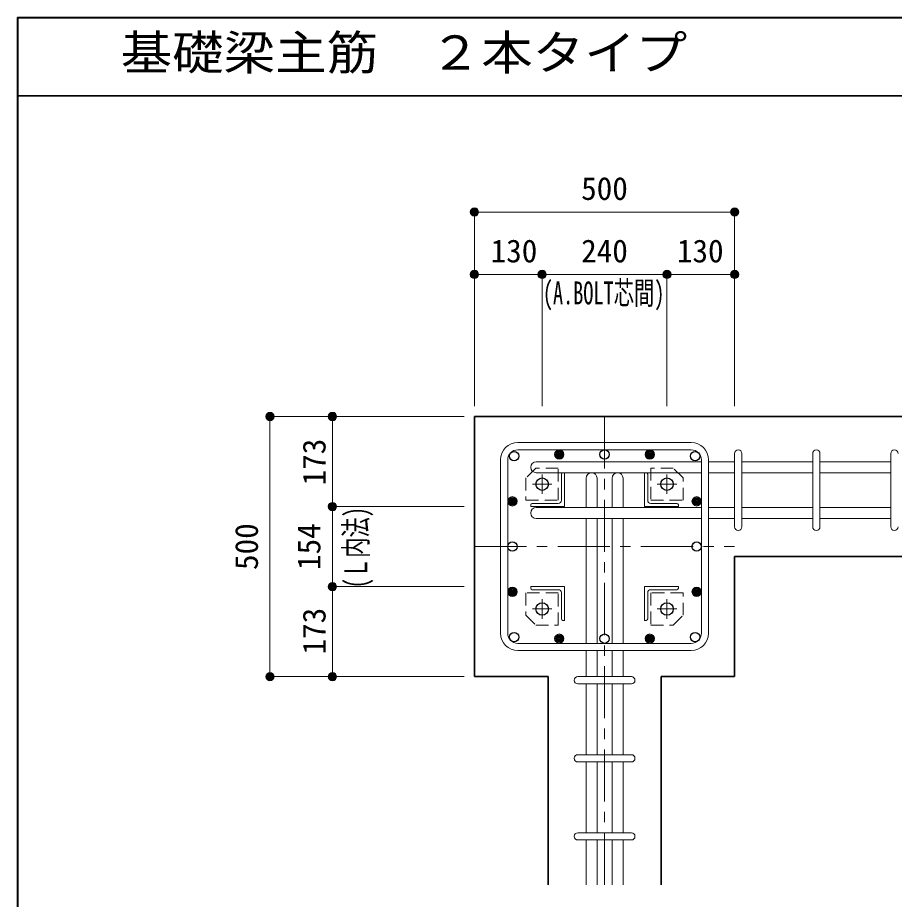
# Model space of a CAD drawing. Units: millimetres at full size, sheet at 1:20. Extents: x -3982 to 3969, y -2797 to 2801.
# Drawn here: x -3982 to -2297, y 1106 to 2801 of the extents above; entities that cross this region are included whole.
import ezdxf
from ezdxf.enums import TextEntityAlignment as Align

# ---------------------------------------------------------------- set-up
doc = ezdxf.new("R2010")
doc.units = ezdxf.units.MM
doc.header["$LTSCALE"] = 20
doc.header["$PDMODE"] = 32
doc.header["$PDSIZE"] = 12
doc.linetypes.add('CHAIN1', pattern=[8, 5, -1, 1, -1])
doc.linetypes.add('DASHED1', pattern=[1.8, 1.2, -0.6])
for name, color, linetype, lineweight in [('6-1_躯体線', 2, 'Continuous', 35), ('6-2_A.Bolt_', 4, 'Continuous', 9), ('6-3_柱型主筋', 4, 'Continuous', 9), ('6-4_フープ', 7, 'Continuous', 18), ('6-5_梁主筋', 7, 'Continuous', 18), ('6-6_S.T.P.', 7, 'Continuous', 18), ('6-7_文字', 7, 'Continuous', 18), ('6-9', 4, 'DASHED1', 9), ('6-D_寸法', 4, 'Continuous', 9), ('F-0_枠', 6, 'Continuous', 40)]:
    doc.layers.add(name, color=color, linetype=linetype, lineweight=lineweight)
doc.styles.add('ＭＳ ゴシック', font='')
doc.styles.get('ＭＳ ゴシック').set_extended_font_data('MS Gothic')

msp = doc.modelspace()

# ---------------------------------------------------------------- linework, layer by layer
at = {"layer": '6-1_躯体線'}
for p, q in [((-2203.87, 2034.12), (-3103.87, 2034.12)), ((-3103.87, 1534.12), (-3103.87, 2034.12)), ((-2203.87, 1765.12), (-2603.87, 1765.12)), ((-2603.87, 1534.12), (-2603.87, 1765.12)), ((-2962.37, 1534.12), (-3103.87, 1534.12)), ((-2962.37, 1134.12), (-2962.37, 1534.12)), ((-2603.87, 1534.12), (-2745.37, 1534.12)), ((-2745.37, 1134.12), (-2745.37, 1534.12))]:
    msp.add_line(p, q, dxfattribs=at)
at = {"layer": '6-2_A.Bolt_', "linetype": 'CHAIN1'}
for p, q in [((-2973.87, 1885.42), (-2973.87, 1922.92)), ((-2733.87, 1885.42), (-2733.87, 1922.92)), ((-2955.17, 1904.12), (-2992.67, 1904.12)), ((-2752.57, 1904.12), (-2715.07, 1904.12)), ((-2973.87, 1682.82), (-2973.87, 1645.32)), ((-2733.87, 1682.82), (-2733.87, 1645.32)), ((-2955.17, 1664.12), (-2992.67, 1664.12)), ((-2752.57, 1664.12), (-2715.07, 1664.12))]:
    msp.add_line(p, q, dxfattribs=at)
at = {"layer": '6-2_A.Bolt_'}
for p, q in [((-2936.87, 1923.12), (-2936.87, 1873.12)), ((-2930.87, 1926.12), (-2933.87, 1926.12)), ((-2930.87, 1926.12), (-2930.87, 1861.12)), ((-2776.87, 1926.12), (-2773.87, 1926.12)), ((-2776.87, 1926.12), (-2776.87, 1861.12)), ((-2770.87, 1923.12), (-2770.87, 1873.12)), ((-2992.87, 1867.12), (-2942.87, 1867.12)), ((-2714.87, 1867.12), (-2764.87, 1867.12)), ((-2995.87, 1861.12), (-2995.87, 1864.12)), ((-2995.87, 1861.12), (-2930.87, 1861.12)), ((-2711.87, 1861.12), (-2776.87, 1861.12)), ((-2711.87, 1861.12), (-2711.87, 1864.12)), ((-2995.87, 1707.12), (-2995.87, 1704.12)), ((-2995.87, 1707.12), (-2930.87, 1707.12)), ((-2992.87, 1701.12), (-2942.87, 1701.12)), ((-2936.87, 1645.12), (-2936.87, 1695.12)), ((-2930.87, 1642.12), (-2930.87, 1707.12)), ((-2776.87, 1642.12), (-2776.87, 1707.12)), ((-2711.87, 1707.12), (-2776.87, 1707.12)), ((-2770.87, 1645.12), (-2770.87, 1695.12)), ((-2714.87, 1701.12), (-2764.87, 1701.12)), ((-2711.87, 1707.12), (-2711.87, 1704.12)), ((-2930.87, 1642.12), (-2933.87, 1642.12)), ((-2776.87, 1642.12), (-2773.87, 1642.12))]:
    msp.add_line(p, q, dxfattribs=at)
at = {"layer": '6-2_A.Bolt_', "color": 3, "lineweight": 25}
for centre in [(-2973.87, 1904.12), (-2733.87, 1904.12), (-2973.87, 1664.12), (-2733.87, 1664.12)]:
    msp.add_circle(centre, 12, dxfattribs=at)
at = {"layer": '6-2_A.Bolt_'}
for centre, radius, start, end in [((-2933.87, 1923.12), 3, 90, 180), ((-2773.87, 1923.12), 3, 0, 90), ((-2992.87, 1864.12), 3, 90, 180), ((-2942.87, 1873.12), 6, 270, 0), ((-2764.87, 1873.12), 6, 180, 270), ((-2714.87, 1864.12), 3, 0, 90), ((-2992.87, 1704.12), 3, 180, 270), ((-2942.87, 1695.12), 6, 0, 90), ((-2764.87, 1695.12), 6, 90, 180), ((-2714.87, 1704.12), 3, 270, 0), ((-2933.87, 1645.12), 3, 180, 270), ((-2773.87, 1645.12), 3, 270, 0)]:
    msp.add_arc(centre, radius, start, end, dxfattribs=at)
at = {"layer": '6-3_柱型主筋', "color": 3, "lineweight": 25}
for centre in [(-3027.79, 1958.05), (-2853.87, 1961.12), (-2679.94, 1958.05), (-3030.87, 1784.12), (-2676.87, 1784.12), (-3027.79, 1610.2), (-2853.87, 1607.12), (-2679.94, 1610.2)]:
    msp.add_circle(centre, 9, dxfattribs=at)
at = {"layer": '6-3_柱型主筋'}
for centre, radius in [((-2940.83, 1961.12), 9), ((-2940.83, 1961.12), 7.6), ((-2940.83, 1961.12), 6.2), ((-2766.9, 1961.12), 9), ((-2766.9, 1961.12), 7.6), ((-2766.9, 1961.12), 6.2), ((-2940.83, 1961.12), 4.8), ((-2940.83, 1961.12), 3.4), ((-2940.83, 1961.12), 2), ((-2940.83, 1961.12), 0.6), ((-2766.9, 1961.12), 4.8), ((-2766.9, 1961.12), 3.4), ((-2766.9, 1961.12), 2), ((-2766.9, 1961.12), 0.6), ((-3030.87, 1871.09), 9), ((-3030.87, 1871.09), 7.6), ((-3030.87, 1871.09), 6.2), ((-3030.87, 1871.09), 4.8), ((-3030.87, 1871.09), 3.4), ((-3030.87, 1871.09), 2), ((-3030.87, 1871.09), 0.6), ((-2676.87, 1871.09), 9), ((-2676.87, 1871.09), 7.6), ((-2676.87, 1871.09), 6.2), ((-2676.87, 1871.09), 4.8), ((-2676.87, 1871.09), 3.4), ((-2676.87, 1871.09), 2), ((-2676.87, 1871.09), 0.6), ((-3030.87, 1697.16), 9), ((-3030.87, 1697.16), 7.6), ((-3030.87, 1697.16), 6.2), ((-3030.87, 1697.16), 4.8), ((-3030.87, 1697.16), 3.4), ((-3030.87, 1697.16), 2), ((-3030.87, 1697.16), 0.6), ((-2676.87, 1697.16), 9), ((-2676.87, 1697.16), 7.6), ((-2676.87, 1697.16), 6.2), ((-2676.87, 1697.16), 4.8), ((-2676.87, 1697.16), 3.4), ((-2676.87, 1697.16), 2), ((-2676.87, 1697.16), 0.6), ((-2940.83, 1607.12), 9), ((-2940.83, 1607.12), 7.6), ((-2940.83, 1607.12), 6.2), ((-2940.83, 1607.12), 4.8), ((-2940.83, 1607.12), 3.4), ((-2766.9, 1607.12), 9), ((-2766.9, 1607.12), 7.6), ((-2766.9, 1607.12), 6.2), ((-2766.9, 1607.12), 4.8), ((-2766.9, 1607.12), 3.4), ((-2940.83, 1607.12), 2), ((-2940.83, 1607.12), 0.6), ((-2766.9, 1607.12), 2), ((-2766.9, 1607.12), 0.6)]:
    msp.add_circle(centre, radius, dxfattribs=at)
at = {"layer": '6-4_フープ'}
for p, q in [((-2687.37, 1984.12), (-3020.37, 1984.12)), ((-2687.37, 1970.12), (-3020.37, 1970.12)), ((-3053.87, 1617.62), (-3053.87, 1950.62)), ((-3039.87, 1617.62), (-3039.87, 1950.62)), ((-2667.87, 1617.62), (-2667.87, 1950.62)), ((-2653.87, 1617.62), (-2653.87, 1950.62)), ((-2687.37, 1598.12), (-3020.37, 1598.12)), ((-2687.37, 1584.12), (-3020.37, 1584.12))]:
    msp.add_line(p, q, dxfattribs=at)
for centre, radius, start, end in [((-3020.37, 1950.62), 33.5, 90, 180), ((-2687.37, 1950.62), 33.5, 0, 90), ((-3020.37, 1950.62), 19.5, 90, 180), ((-2687.37, 1950.62), 19.5, 0, 90), ((-3020.37, 1617.62), 33.5, 180, 270), ((-3020.37, 1617.62), 19.5, 180, 270), ((-2687.37, 1617.62), 33.5, 270, 0), ((-2687.37, 1617.62), 19.5, 270, 0)]:
    msp.add_arc(centre, radius, start, end, dxfattribs=at)
at = {"layer": '6-5_梁主筋'}
for p, q in [((-2985.37, 1947.12), (-2667.87, 1947.12)), ((-2603.87, 1947.12), (-2653.87, 1947.12)), ((-2453.87, 1947.12), (-2589.87, 1947.12)), ((-2303.87, 1947.12), (-2439.87, 1947.12)), ((-2985.37, 1926.12), (-2667.87, 1926.12)), ((-2889.37, 1915.62), (-2889.37, 1859.12)), ((-2868.37, 1915.62), (-2868.37, 1859.12)), ((-2839.37, 1915.62), (-2839.37, 1859.12)), ((-2818.37, 1915.62), (-2818.37, 1859.12)), ((-2603.87, 1926.12), (-2653.87, 1926.12)), ((-2453.87, 1926.12), (-2589.87, 1926.12)), ((-2303.87, 1926.12), (-2439.87, 1926.12)), ((-2985.37, 1859.12), (-2667.87, 1859.12)), ((-2603.87, 1859.12), (-2653.87, 1859.12)), ((-2453.87, 1859.12), (-2589.87, 1859.12)), ((-2303.87, 1859.12), (-2439.87, 1859.12)), ((-2985.37, 1838.12), (-2667.87, 1838.12)), ((-2889.37, 1838.12), (-2889.37, 1598.12)), ((-2868.37, 1838.12), (-2868.37, 1598.12)), ((-2839.37, 1838.12), (-2839.37, 1598.12)), ((-2818.37, 1838.12), (-2818.37, 1598.12)), ((-2603.87, 1838.12), (-2653.87, 1838.12)), ((-2453.87, 1838.12), (-2589.87, 1838.12)), ((-2303.87, 1838.12), (-2439.87, 1838.12)), ((-2889.37, 1584.12), (-2889.37, 1534.12)), ((-2868.37, 1584.12), (-2868.37, 1534.12)), ((-2839.37, 1584.12), (-2839.37, 1534.12)), ((-2818.37, 1584.12), (-2818.37, 1534.12)), ((-2889.37, 1520.12), (-2889.37, 1384.12)), ((-2868.37, 1520.12), (-2868.37, 1384.12)), ((-2839.37, 1520.12), (-2839.37, 1384.12)), ((-2818.37, 1520.12), (-2818.37, 1384.12)), ((-2889.37, 1370.12), (-2889.37, 1234.12)), ((-2868.37, 1370.12), (-2868.37, 1234.12)), ((-2839.37, 1370.12), (-2839.37, 1234.12)), ((-2818.37, 1370.12), (-2818.37, 1234.12)), ((-2889.37, 1220.12), (-2889.37, 1134.12)), ((-2868.37, 1220.12), (-2868.37, 1134.12)), ((-2839.37, 1220.12), (-2839.37, 1134.12)), ((-2818.37, 1220.12), (-2818.37, 1134.12))]:
    msp.add_line(p, q, dxfattribs=at)
for centre, start, end in [((-2985.37, 1936.62), 90, 180), ((-2985.37, 1936.62), 180, 270), ((-2878.87, 1915.62), 90, 180), ((-2878.87, 1915.62), 0, 90), ((-2828.87, 1915.62), 90, 180), ((-2828.87, 1915.62), 0, 90), ((-2985.37, 1848.62), 90, 180), ((-2985.37, 1848.62), 180, 270)]:
    msp.add_arc(centre, 10.5, start, end, dxfattribs=at)
at = {"layer": '6-6_S.T.P.'}
for p, q in [((-2603.87, 1822.12), (-2603.87, 1962.74)), ((-2603.87, 1822.12), (-2603.87, 1962.74)), ((-2603.87, 1822.12), (-2603.87, 1962.74)), ((-2603.87, 1822.12), (-2603.87, 1962.74)), ((-2589.87, 1822.12), (-2589.87, 1962.74)), ((-2589.87, 1822.12), (-2589.87, 1962.74)), ((-2589.87, 1822.12), (-2589.87, 1962.74)), ((-2589.87, 1822.12), (-2589.87, 1962.74)), ((-2453.87, 1822.12), (-2453.87, 1962.74)), ((-2439.87, 1822.12), (-2439.87, 1962.74)), ((-2303.87, 1822.12), (-2303.87, 1962.74)), ((-2905.37, 1534.12), (-2802.76, 1534.12)), ((-2905.37, 1520.12), (-2802.76, 1520.12)), ((-2905.37, 1384.12), (-2802.76, 1384.12)), ((-2905.37, 1370.12), (-2802.76, 1370.12)), ((-2905.37, 1234.12), (-2802.76, 1234.12)), ((-2905.37, 1220.12), (-2802.76, 1220.12))]:
    msp.add_line(p, q, dxfattribs=at)
for centre, start, end in [((-2596.87, 1963.12), 0, 180), ((-2596.87, 1963.12), 0, 180), ((-2596.87, 1963.12), 0, 180), ((-2596.87, 1963.12), 0, 180), ((-2446.87, 1963.12), 0, 180), ((-2296.87, 1963.12), 0, 180), ((-2596.87, 1822.12), 180, 0), ((-2596.87, 1822.12), 180, 0), ((-2596.87, 1822.12), 180, 0), ((-2596.87, 1822.12), 180, 0), ((-2446.87, 1822.12), 180, 0), ((-2296.87, 1822.12), 180, 0), ((-2905.37, 1527.12), 90, 270), ((-2905.37, 1527.12), 90, 270), ((-2905.37, 1527.12), 90, 270), ((-2905.37, 1527.12), 90, 270), ((-2802.37, 1527.12), 270, 90), ((-2802.37, 1527.12), 270, 90), ((-2802.37, 1527.12), 270, 90), ((-2802.37, 1527.12), 270, 90), ((-2905.37, 1377.12), 90, 270), ((-2802.37, 1377.12), 270, 90), ((-2905.37, 1227.12), 90, 270), ((-2802.37, 1227.12), 270, 90)]:
    msp.add_arc(centre, 7, start, end, dxfattribs=at)
at = {"layer": '6-9'}
for p, q in [((-2985.87, 1935.12), (-3004.87, 1916.12)), ((-2942.87, 1935.12), (-2985.87, 1935.12)), ((-2942.87, 1873.12), (-2942.87, 1935.12)), ((-2721.87, 1935.12), (-2764.87, 1935.12)), ((-2764.87, 1935.12), (-2764.87, 1873.12)), ((-2702.87, 1916.12), (-2721.87, 1935.12)), ((-3004.87, 1916.12), (-3004.87, 1873.12)), ((-2702.87, 1873.12), (-2702.87, 1916.12)), ((-3004.87, 1873.12), (-2942.87, 1873.12)), ((-2764.87, 1873.12), (-2702.87, 1873.12)), ((-3004.87, 1695.12), (-3004.87, 1652.12)), ((-2942.87, 1695.12), (-3004.87, 1695.12)), ((-2942.87, 1633.12), (-2942.87, 1695.12)), ((-2764.87, 1695.12), (-2764.87, 1633.12)), ((-2702.87, 1695.12), (-2764.87, 1695.12)), ((-2702.87, 1652.12), (-2702.87, 1695.12)), ((-3004.87, 1652.12), (-2985.87, 1633.12)), ((-2721.87, 1633.12), (-2702.87, 1652.12)), ((-2985.87, 1633.12), (-2942.87, 1633.12)), ((-2764.87, 1633.12), (-2721.87, 1633.12))]:
    msp.add_line(p, q, dxfattribs=at)
at = {"layer": '6-D_寸法'}
for p, q in [((-3103.87, 2427.15), (-2603.87, 2427.15)), ((-2603.87, 2427.15), (-2603.87, 2307.15)), ((-2973.87, 2307.15), (-2973.87, 2054.12)), ((-2733.87, 2307.15), (-2733.87, 2054.12)), ((-2733.87, 2307.15), (-2603.87, 2307.15)), ((-2603.87, 2307.15), (-2603.87, 2054.12)), ((-3496.89, 2034.12), (-3376.89, 2034.12)), ((-3496.89, 2034.12), (-3496.89, 1534.12)), ((-3376.89, 2034.12), (-3123.87, 2034.12)), ((-3376.89, 2034.12), (-3376.89, 1861.12)), ((-3376.89, 1861.12), (-3123.87, 1861.12)), ((-3376.89, 1861.12), (-3376.89, 1707.12)), ((-3376.89, 1707.12), (-3123.87, 1707.12)), ((-3376.89, 1707.12), (-3376.89, 1534.12)), ((-3496.89, 1534.12), (-3376.89, 1534.12)), ((-3376.89, 1534.12), (-3123.87, 1534.12))]:
    msp.add_line(p, q, dxfattribs=at)
at = {"layer": '6-D_寸法', "linetype": 'CHAIN1'}
for p, q in [((-2853.87, 2034.12), (-2853.87, 1134.12)), ((-3103.87, 1784.12), (-2603.87, 1784.12))]:
    msp.add_line(p, q, dxfattribs=at)
at = {"layer": '6-D_寸法'}
for points in [[(-3103.87, 2427.15), (-3103.87, 2307.15), (-3103.87, 2054.12)], [(-3103.87, 2307.15), (-2973.87, 2307.15), (-2733.87, 2307.15)]]:
    msp.add_lwpolyline(points, dxfattribs=at)
for centre, radius in [((-3103.87, 2427.15), 8), ((-3103.87, 2427.15), 7.2), ((-3103.87, 2427.15), 6.4), ((-3103.87, 2427.15), 5.6), ((-3103.87, 2427.15), 4.8), ((-3103.87, 2427.15), 4), ((-3103.87, 2427.15), 3.2), ((-3103.87, 2427.15), 2.4), ((-3103.87, 2427.15), 1.6), ((-3103.87, 2427.15), 0.8), ((-2603.87, 2427.15), 8), ((-2603.87, 2427.15), 7.2), ((-2603.87, 2427.15), 6.4), ((-2603.87, 2427.15), 5.6), ((-2603.87, 2427.15), 4.8), ((-2603.87, 2427.15), 4), ((-2603.87, 2427.15), 3.2), ((-2603.87, 2427.15), 2.4), ((-2603.87, 2427.15), 1.6), ((-2603.87, 2427.15), 0.8), ((-3103.87, 2307.15), 8), ((-3103.87, 2307.15), 7.2), ((-3103.87, 2307.15), 6.4), ((-3103.87, 2307.15), 5.6), ((-3103.87, 2307.15), 4.8), ((-3103.87, 2307.15), 4), ((-3103.87, 2307.15), 3.2), ((-3103.87, 2307.15), 2.4), ((-3103.87, 2307.15), 1.6), ((-3103.87, 2307.15), 0.8), ((-2973.87, 2307.15), 8), ((-2973.87, 2307.15), 7.2), ((-2973.87, 2307.15), 6.4), ((-2973.87, 2307.15), 5.6), ((-2973.87, 2307.15), 4.8), ((-2973.87, 2307.15), 4), ((-2973.87, 2307.15), 3.2), ((-2973.87, 2307.15), 2.4), ((-2973.87, 2307.15), 1.6), ((-2973.87, 2307.15), 0.8), ((-2733.87, 2307.15), 8), ((-2733.87, 2307.15), 7.2), ((-2733.87, 2307.15), 6.4), ((-2733.87, 2307.15), 5.6), ((-2733.87, 2307.15), 4.8), ((-2733.87, 2307.15), 4), ((-2733.87, 2307.15), 3.2), ((-2733.87, 2307.15), 2.4), ((-2733.87, 2307.15), 1.6), ((-2733.87, 2307.15), 0.8), ((-2603.87, 2307.15), 8), ((-2603.87, 2307.15), 7.2), ((-2603.87, 2307.15), 6.4), ((-2603.87, 2307.15), 5.6), ((-2603.87, 2307.15), 4.8), ((-2603.87, 2307.15), 4), ((-2603.87, 2307.15), 3.2), ((-2603.87, 2307.15), 2.4), ((-2603.87, 2307.15), 1.6), ((-2603.87, 2307.15), 0.8), ((-3496.89, 2034.12), 8), ((-3496.89, 2034.12), 7.2), ((-3496.89, 2034.12), 6.4), ((-3496.89, 2034.12), 5.6), ((-3496.89, 2034.12), 4.8), ((-3496.89, 2034.12), 4), ((-3496.89, 2034.12), 3.2), ((-3496.89, 2034.12), 2.4), ((-3496.89, 2034.12), 1.6), ((-3496.89, 2034.12), 0.8), ((-3376.89, 2034.12), 8), ((-3376.89, 2034.12), 7.2), ((-3376.89, 2034.12), 6.4), ((-3376.89, 2034.12), 5.6), ((-3376.89, 2034.12), 4.8), ((-3376.89, 2034.12), 4), ((-3376.89, 2034.12), 3.2), ((-3376.89, 2034.12), 2.4), ((-3376.89, 2034.12), 1.6), ((-3376.89, 2034.12), 0.8), ((-3376.89, 1861.12), 8), ((-3376.89, 1861.12), 7.2), ((-3376.89, 1861.12), 6.4), ((-3376.89, 1861.12), 5.6), ((-3376.89, 1861.12), 4.8), ((-3376.89, 1861.12), 4), ((-3376.89, 1861.12), 3.2), ((-3376.89, 1861.12), 2.4), ((-3376.89, 1861.12), 1.6), ((-3376.89, 1861.12), 0.8), ((-3376.89, 1707.12), 8), ((-3376.89, 1707.12), 7.2), ((-3376.89, 1707.12), 6.4), ((-3376.89, 1707.12), 5.6), ((-3376.89, 1707.12), 4.8), ((-3376.89, 1707.12), 4), ((-3376.89, 1707.12), 3.2), ((-3376.89, 1707.12), 2.4), ((-3376.89, 1707.12), 1.6), ((-3376.89, 1707.12), 0.8), ((-3496.89, 1534.12), 8), ((-3496.89, 1534.12), 7.2), ((-3496.89, 1534.12), 6.4), ((-3496.89, 1534.12), 5.6), ((-3496.89, 1534.12), 4.8), ((-3496.89, 1534.12), 4), ((-3496.89, 1534.12), 3.2), ((-3496.89, 1534.12), 2.4), ((-3496.89, 1534.12), 1.6), ((-3496.89, 1534.12), 0.8), ((-3376.89, 1534.12), 8), ((-3376.89, 1534.12), 7.2), ((-3376.89, 1534.12), 6.4), ((-3376.89, 1534.12), 5.6), ((-3376.89, 1534.12), 4.8), ((-3376.89, 1534.12), 4), ((-3376.89, 1534.12), 3.2), ((-3376.89, 1534.12), 2.4), ((-3376.89, 1534.12), 1.6), ((-3376.89, 1534.12), 0.8)]:
    msp.add_circle(centre, radius, dxfattribs=at)
at = {"layer": '6-D_寸法', "color": 7}
for p in [(-3103.87, 2427.15), (-2603.87, 2427.15), (-3103.87, 2307.15), (-2973.87, 2307.15), (-2733.87, 2307.15), (-2603.87, 2307.15), (-3496.89, 2034.12), (-3376.89, 2034.12), (-3376.89, 1861.12), (-3376.89, 1707.12), (-3496.89, 1534.12), (-3376.89, 1534.12)]:
    msp.add_point(p, dxfattribs=at)
at = {"layer": 'F-0_枠'}
for q in [(3969.4, 2800.77), (-3981.92, -2796.83)]:
    msp.add_line((-3981.92, 2800.77), q, dxfattribs=at)
at = {"layer": 'F-0_枠', "color": 2, "lineweight": 35}
msp.add_line((-3981.92, 2650.77), (2482.4, 2650.77), dxfattribs=at)

# ---------------------------------------------------------------- texts
at = {"layer": '6-7_文字', "color": 2, "style": 'ＭＳ ゴシック', "width": 1.1}
msp.add_text('\u3000\u3000基礎梁主筋\u3000２本タイプ', height=65.98, dxfattribs=at).set_placement((-3981.92, 2680.77), align=Align.BOTTOM_LEFT)
at = {"layer": '6-D_寸法', "style": 'ＭＳ ゴシック'}
for s, p in [('500', (-2898.87, 2437.15)), ('130', (-3072.87, 2317.15)), ('240', (-2898.87, 2317.15)), ('130', (-2714.87, 2317.15))]:
    msp.add_text(s, height=43.99, dxfattribs=at).set_placement(p, align=Align.BOTTOM_LEFT)
at = {"layer": '6-D_寸法', "style": 'ＭＳ ゴシック', "width": 0.65}
msp.add_text('(A.BOLT芯間)', height=43.99, dxfattribs=at).set_placement((-2972.46, 2236.42), align=Align.BOTTOM_LEFT)
at = {"layer": '6-D_寸法', "style": 'ＭＳ ゴシック'}
for s, p in [('173', (-3376.89, 1901.62)), ('500', (-3506.89, 1739.12)), ('154', (-3386.89, 1739.12)), ('173', (-3376.89, 1576.62))]:
    msp.add_text(s, height=43.99, rotation=90, dxfattribs=at).set_placement(p, align=Align.BOTTOM_LEFT)
at = {"layer": '6-D_寸法', "style": 'ＭＳ ゴシック', "width": 0.65}
msp.add_text('(Ｌ内法)', height=43.99, rotation=90, dxfattribs=at).set_placement((-3296.68, 1704.12), align=Align.BOTTOM_LEFT)

doc.saveas('drawing.dxf')
